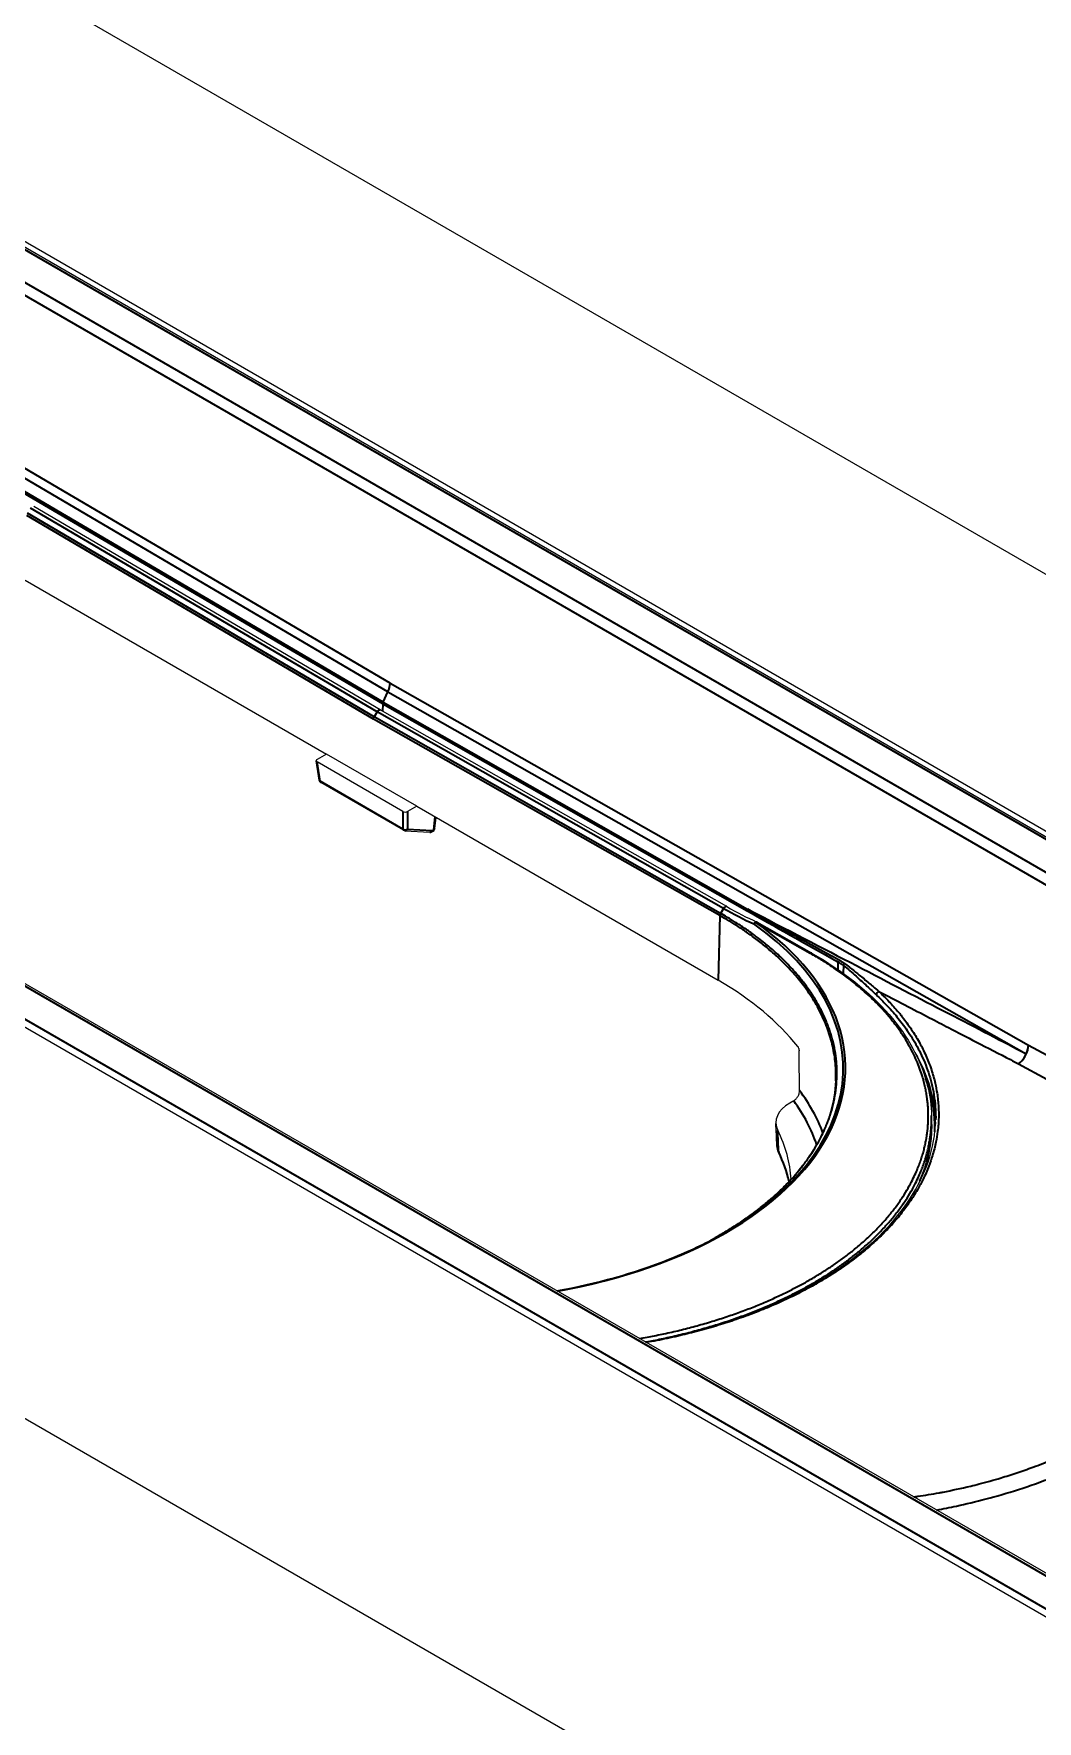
# Model space of a CAD drawing. Header units: millimetres. Extents: x 68 to 2000, y 100 to 2870.
# Drawn here: x 1396.7 to 1428.2, y 859.8 to 912.6 of the extents above; entities that cross this region are included whole.
import ezdxf

# ---------------------------------------------------------------- set-up
doc = ezdxf.new("R2010")
doc.units = ezdxf.units.MM
doc.header["$LTSCALE"] = 10
doc.layers.add('_Sichtbarkanten', color=7, linetype='Continuous', lineweight=25)
doc.layers.add('Sichtbar schmal (ISO)', color=7, linetype='Continuous', lineweight=35)

msp = doc.modelspace()

# ---------------------------------------------------------------- linework, layer by layer
at = {"layer": '_Sichtbarkanten'}
for p, q in [((1239.442, 1004.8), (1592.995, 800.676)), ((1200.551, 982.347), (1554.104, 778.223)), ((1268.434, 979.842), (1549.869, 817.355)), ((1268.893, 979.754), (1549.614, 817.68)), ((1529.887, 805.826), (1248.465, 968.305)), ((1528.295, 805.371), (1247.573, 967.446)), ((1407.57, 891.443), (1396.717, 897.815)), ((1396.444, 895.512), (1405.884, 890.062)), ((1418.423, 885.283), (1407.571, 891.443)), ((1405.884, 890.062), (1405.594, 889.895)), ((1408.712, 888.429), (1405.884, 890.062)), ((1405.657, 889.244), (1405.565, 889.849)), ((1408.281, 888.262), (1405.594, 889.813)), ((1408.302, 887.673), (1405.706, 889.172)), ((1408.712, 888.429), (1408.422, 888.262)), ((1408.712, 888.429), (1418.152, 882.979)), ((1409.28, 887.728), (1409.319, 888.079)), ((1408.345, 887.66), (1409.125, 887.61)), ((1409.182, 887.624), (1409.231, 887.652)), ((1421.091, 883.825), (1419.379, 884.796)), ((1420.523, 879.202), (1420.401, 879.131)), ((1424.838, 878.739), (1424.843, 878.512))]:
    msp.add_line(p, q, dxfattribs=at)
for centre, start, end in [((1405.756, 889.259), 188.6167, 240), ((1408.352, 887.76), 240, 266.375), ((1409.132, 887.71), 266.375, 300), ((1409.181, 887.739), 300, 353.7866), ((1419.33, 884.709), 60.4349, 65.6554)]:
    msp.add_arc(centre, 0.1, start, end, dxfattribs=at)
for centre, major_axis, ratio, start_param, end_param in [((1405.665, 889.854), (-0.101, 0), 0.572981, 5.501585, 7.064785), ((1408.352, 888.303), (0.1, 0), 0.581753, 3.930789, 5.493989), ((1418.374, 885.196), (0.0494, 0.087), 0.582198, 6.283125, 6.283188), ((1409.448, 877.954), (12.309, 0), 0.57735, 0.427822, 0.785398), ((708.447, 532.158), (-431.579, -906.057), 0.625473, 2.236585, 2.238006), ((1421.463, 878.515), (-1.501, 0.004), 0.578781, 5.499969, 6.565392), ((1409.448, 876.525), (11, 0), 0.57735, 0.0341, 0.27957), ((1421.497, 877.824), (-1.501, -0.001), 0.574098, 0.02699, 0.027)]:
    msp.add_ellipse(centre, major_axis=major_axis, ratio=ratio, start_param=start_param, end_param=end_param, dxfattribs=at)
for points in [[(1418.423, 885.283), (1418.74, 885.103), (1419.057, 884.942), (1419.371, 884.8)], [(1423.387, 882.246), (1423.388, 882.245), (1423.389, 882.244), (1423.39, 882.243)], [(1424.319, 880.718), (1424.737, 879.994), (1424.954, 879.232), (1424.962, 878.469)], [(1421.841, 879.831), (1421.841, 879.831), (1421.841, 879.831), (1421.841, 879.831)], [(1419.996, 877.799), (1419.985, 878.031), (1419.974, 878.262), (1419.963, 878.494)], [(1420.058, 877.563), (1420.021, 877.638), (1420, 877.719), (1419.996, 877.799)], [(1422.801, 874.686), (1422.801, 874.686), (1422.801, 874.686), (1422.801, 874.686)]]:
    msp.add_open_spline(points, degree=3, dxfattribs=at)
for points, knots in [([(1421.091, 883.825), (1422.067, 883.271), (1422.894, 882.616), (1424.112, 881.211), (1424.526, 880.445), (1424.79, 879.361), (1424.831, 879.05), (1424.838, 878.739)], [0, 0, 0, 0, 0.825738, 0.825738, 1.637023, 1.637023, 1.958081, 1.958081, 1.958081, 1.958081]), ([(1420.648, 880.902), (1420.648, 880.902), (1420.648, 880.902), (1420.654, 880.894), (1420.66, 880.885), (1420.67, 880.862), (1420.675, 880.849), (1420.682, 880.825), (1420.685, 880.811), (1420.688, 880.788), (1420.689, 880.779), (1420.689, 880.77)], [0.09312207, 0.09312207, 0.09312207, 0.09312207, 0.0933825, 0.0933825, 0.10135692, 0.10135692, 0.10933134, 0.10933134, 0.11701044, 0.11701044, 0.12271899, 0.12271899, 0.12271899, 0.12271899]), ([(1418.062, 874.916), (1419.001, 875.438), (1419.804, 876.051), (1421.023, 877.371), (1421.453, 878.094), (1421.77, 879.158), (1421.827, 879.495), (1421.841, 879.831)], [0.018928, 0.018928, 0.018928, 0.018928, 0.802236, 0.802236, 1.590138, 1.590138, 1.948863, 1.948863, 1.948863, 1.948863]), ([(1420.523, 879.202), (1420.548, 879.216), (1420.576, 879.238), (1420.619, 879.285), (1420.641, 879.317), (1420.673, 879.374), (1420.687, 879.41), (1420.701, 879.466), (1420.705, 879.496), (1420.705, 879.521)], [0.23076191, 0.23076191, 0.23076191, 0.23076191, 0.25125977, 0.25125977, 0.27133575, 0.27133575, 0.29054459, 0.29054459, 0.30703041, 0.30703041, 0.30703041, 0.30703041]), ([(1415.88, 871.648), (1416.382, 871.736), (1416.874, 871.842), (1418.598, 872.285), (1419.77, 872.727), (1421.786, 873.784), (1422.655, 874.413), (1423.988, 875.774), (1424.468, 876.523), (1424.878, 877.72), (1424.958, 878.165), (1424.968, 878.608)], [2.157913, 2.157913, 2.157913, 2.157913, 2.470961, 2.470961, 3.290454, 3.290454, 4.108917, 4.108917, 4.926753, 4.926753, 5.395592, 5.395592, 5.395592, 5.395592]), ([(1420.058, 877.563), (1420.109, 877.457), (1420.156, 877.351), (1420.239, 877.138), (1420.275, 877.031), (1420.332, 876.839), (1420.354, 876.753), (1420.373, 876.668)], [2.0824225, 2.0824225, 2.0824225, 2.0824225, 2.1347084, 2.1347084, 2.1869942, 2.1869942, 2.2283581, 2.2283581, 2.2283581, 2.2283581]), ([(1413.093, 873.257), (1414.336, 873.478), (1415.535, 873.813), (1417.144, 874.454), (1417.656, 874.694), (1418.131, 874.954)], [2.44429, 2.44429, 2.44429, 2.44429, 3.223444, 3.223444, 3.617145, 3.617145, 3.617145, 3.617145])]:
    msp.add_open_spline(points, degree=3, knots=knots, dxfattribs=at)
at = {"layer": 'Sichtbar schmal (ISO)'}
for p, q in [((1549.744, 817.343), (1268.309, 979.829)), ((1267.425, 979.312), (1548.848, 816.833)), ((1548.671, 816.53), (1267.249, 979.009)), ((1529.762, 805.813), (1248.34, 968.293)), ((1247.443, 967.783), (1528.878, 805.296)), ((1407.81, 892.007), (1387.818, 903.764)), ((1407.878, 892.279), (1387.888, 904.035)), ((1407.647, 891.629), (1396.232, 898.333)), ((1407.661, 891.684), (1396.246, 898.387)), ((1407.356, 891.158), (1396.504, 897.536)), ((1407.378, 891.226), (1396.526, 897.604)), ((1407.472, 891.387), (1396.618, 897.759)), ((1407.878, 892.279), (1427.874, 880.949)), ((1407.647, 891.629), (1407.644, 891.402)), ((1407.647, 891.629), (1419.059, 885.154)), ((1407.661, 891.684), (1407.81, 892.007)), ((1407.661, 891.684), (1419.073, 885.208)), ((1407.81, 892.007), (1427.808, 880.676)), ((1418.212, 885.003), (1407.356, 891.158)), ((1407.472, 891.387), (1407.378, 891.226)), ((1418.233, 885.071), (1407.378, 891.226)), ((1418.324, 885.227), (1407.472, 891.387)), ((1405.685, 889.211), (1405.594, 889.813)), ((1408.281, 887.712), (1405.685, 889.211)), ((1408.281, 888.262), (1408.281, 887.712)), ((1408.422, 888.262), (1408.422, 887.712)), ((1409.251, 887.691), (1409.295, 888.092)), ((1408.422, 887.712), (1409.202, 887.662)), ((1409.202, 887.662), (1409.251, 887.691)), ((1418.324, 885.227), (1418.233, 885.071)), ((1418.212, 885.003), (1418.152, 882.979)), ((1421.041, 883.82), (1419.329, 884.791)), ((1421.909, 883.552), (1421.905, 883.316)), ((1422.078, 883.437), (1422.074, 883.197)), ((1427.874, 880.949), (1430.448, 879.559)), ((1427.565, 880.359), (1430.139, 878.969))]:
    msp.add_line(p, q, dxfattribs=at)
for centre, major_axis, ratio, start_param, end_param in [((1407.524, 892.082), (0.25, 0.433), 0.577352, 4.868915, 5.480336), ((1407.718, 891.669), (-0.05, -0.0866), 0.57735, 4.868915, 5.480336), ((1405.756, 889.259), (-0.0989, -0.015), 0.572981, 0, 0.694991), ((1405.756, 889.259), (-0.05, -0.0866), 0.57735, 5.585054, 6.283185), ((1408.352, 887.76), (-0.1, 0), 0.67324, 0.789196, 2.352396), ((1408.352, 887.76), (-0.05, -0.0866), 0.57735, 5.585054, 6.283185), ((1408.352, 887.76), (-0.0063, -0.0998), 0.813153, 0, 1.123685), ((1409.132, 887.71), (-0.0063, -0.0998), 0.813153, 0, 1.123685), ((1409.132, 887.71), (0.05, -0.0866), 0.57735, 0, 0.698132), ((1409.181, 887.739), (0.05, -0.0866), 0.57735, 0, 0.698132), ((1409.181, 887.739), (0.0994, -0.0108), 0.605022, 5.563476, 6.283185), ((1418.374, 885.196), (0.0494, 0.087), 0.582198, 0, 1.549104), ((1420.845, 913.377), (-3.002, 29.442), 0.521453, 2.786666, 2.847999), ((1409.449, 880.179), (12.695, 0.095), 0.57229, 5.001346, 6.957741), ((1409.449, 880.156), (12.625, 0.095), 0.572276, 5.466356, 6.957755), ((1418.283, 885.041), (0.0498, 0.0867), 0.580795, 1.551922, 2.31988), ((1419.13, 885.193), (-0.0494, -0.087), 0.58244, 4.864556, 5.475994), ((1431.944, 878.393), (-16.948, 9.202), 0.016308, 0.716048, 0.946005), ((1434.049, 877.376), (-19.198, 10.316), 0.013737, 0.68337, 0.894993), ((1419.33, 884.709), (-0.0576, -0.0817), 0.640065, 3.98264, 4.750121), ((1419.33, 884.709), (0.0493, 0.087), 0.582367, 0, 0.780997), ((1421.042, 883.738), (0.0493, 0.087), 0.582367, 6.283184, 7.064181), ((1421.979, 883.591), (-0.0487, -0.0873), 0.586814, 4.677713, 5.471919), ((1422.155, 883.472), (-0.0626, -0.078), 0.590518, 4.735465, 5.573398), ((1412.116, 878.28), (13.356, 0.099), 0.572328, 0.714604, 0.714608), ((1423.197, 882.547), (-0.0684, -0.0729), 0.704324, 4.16724, 5.628773), ((1412.115, 878.279), (13.131, 0.098), 0.57229, 0.456854, 0.457129), ((1427.52, 880.752), (0.237, 0.44), 0.595228, 4.005283, 5.463511), ((1427.52, 880.752), (-0.23, -0.444), 0.585968, 0.853958, 1.700946), ((1427.52, 880.752), (0.246, 0.435), 0.5825, 4.864211, 5.475653), ((1409.448, 876.722), (12.257, 0), 0.57735, 0.210865, 0.406654), ((1409.448, 876.525), (12.007, 0), 0.57735, 0.189361, 0.39646), ((404.332, 278.385), (-610.706, -1362.912), 0.596974, 2.270824, 2.271362), ((1421.497, 877.824), (-1.501, -0.001), 0.574098, 0.027, 0.273983), ((1420.148, 877.606), (-0.0899, -0.0437), 0.786089, 5.935437, 6.283185), ((1409.448, 875.87), (11.014, 0), 0.57735, 0.125962, 0.273772)]:
    msp.add_ellipse(centre, major_axis=major_axis, ratio=ratio, start_param=start_param, end_param=end_param, dxfattribs=at)
for points in [[(1407.356, 891.158), (1407.356, 891.165), (1407.358, 891.18), (1407.366, 891.203), (1407.373, 891.218), (1407.378, 891.226)], [(1419.073, 885.208), (1420.3, 884.571), (1422.583, 883.386), (1425.424, 881.912), (1427.063, 881.062), (1427.808, 880.676)]]:
    msp.add_open_spline(points, degree=3, dxfattribs=at)
for points, knots in [([(1407.472, 891.387), (1407.476, 891.394), (1407.481, 891.401), (1407.487, 891.408), (1407.492, 891.414), (1407.498, 891.42), (1407.504, 891.425), (1407.509, 891.43), (1407.516, 891.435), (1407.522, 891.438), (1407.528, 891.442), (1407.534, 891.444), (1407.54, 891.446), (1407.545, 891.448), (1407.551, 891.448), (1407.556, 891.448), (1407.561, 891.447), (1407.566, 891.446), (1407.571, 891.443), (1407.571, 891.443), (1407.571, 891.443), (1407.571, 891.443)], [0, 0, 0, 0, 0.1111111, 0.1111111, 0.1111111, 0.2222222, 0.2222222, 0.2222222, 0.3333333, 0.3333333, 0.3333333, 0.4444444, 0.4444444, 0.4444444, 0.5555556, 0.5555556, 0.5555556, 0.6666667, 0.6666667, 0.6666667, 0.6672932, 0.6672932, 0.6672932, 0.6672932]), ([(1418.062, 874.917), (1418.119, 874.948), (1418.176, 874.98), (1418.231, 875.012), (1418.352, 875.082), (1418.471, 875.153), (1418.587, 875.226), (1418.681, 875.285), (1418.774, 875.345), (1418.865, 875.406), (1418.979, 875.482), (1419.09, 875.56), (1419.198, 875.639), (1419.283, 875.7), (1419.365, 875.763), (1419.446, 875.826), (1419.552, 875.908), (1419.654, 875.992), (1419.754, 876.076), (1419.828, 876.14), (1419.9, 876.204), (1419.971, 876.269), (1420.067, 876.357), (1420.161, 876.447), (1420.25, 876.537), (1420.314, 876.602), (1420.376, 876.667), (1420.437, 876.733), (1420.523, 876.827), (1420.606, 876.921), (1420.684, 877.018), (1420.738, 877.083), (1420.79, 877.149), (1420.84, 877.215), (1420.916, 877.314), (1420.987, 877.414), (1421.054, 877.515), (1421.098, 877.581), (1421.14, 877.647), (1421.18, 877.713), (1421.244, 877.817), (1421.303, 877.922), (1421.357, 878.027), (1421.391, 878.092), (1421.424, 878.158), (1421.454, 878.224), (1421.505, 878.332), (1421.551, 878.441), (1421.592, 878.55), (1421.617, 878.615), (1421.64, 878.68), (1421.661, 878.744), (1421.698, 878.857), (1421.73, 878.969), (1421.757, 879.082), (1421.772, 879.145), (1421.786, 879.209), (1421.799, 879.272), (1421.821, 879.388), (1421.839, 879.503), (1421.851, 879.619), (1421.858, 879.681), (1421.863, 879.742), (1421.867, 879.804), (1421.875, 879.922), (1421.877, 880.04), (1421.874, 880.158), (1421.873, 880.218), (1421.87, 880.277), (1421.866, 880.337), (1421.858, 880.457), (1421.844, 880.577), (1421.826, 880.696), (1421.817, 880.754), (1421.806, 880.811), (1421.795, 880.868), (1421.771, 880.989), (1421.741, 881.11), (1421.706, 881.23), (1421.69, 881.285), (1421.673, 881.34), (1421.654, 881.394), (1421.614, 881.516), (1421.568, 881.637), (1421.516, 881.757), (1421.493, 881.809), (1421.47, 881.861), (1421.445, 881.913), (1421.387, 882.035), (1421.324, 882.157), (1421.256, 882.274), (1421.228, 882.324), (1421.199, 882.372), (1421.169, 882.42), (1421.098, 882.535), (1421.023, 882.646), (1420.947, 882.752), (1420.908, 882.808), (1420.867, 882.861), (1420.827, 882.914), (1420.757, 883.005), (1420.686, 883.092), (1420.614, 883.176), (1420.55, 883.251), (1420.485, 883.323), (1420.421, 883.392), (1420.37, 883.446), (1420.319, 883.499), (1420.269, 883.549), (1420.161, 883.658), (1420.056, 883.758), (1419.952, 883.851), (1419.946, 883.856), (1419.941, 883.861), (1419.935, 883.866), (1419.826, 883.964), (1419.719, 884.054), (1419.613, 884.14), (1419.55, 884.191), (1419.487, 884.24), (1419.425, 884.288), (1419.382, 884.321), (1419.339, 884.353), (1419.297, 884.384), (1419.193, 884.461), (1419.09, 884.534), (1418.99, 884.601), (1418.891, 884.669), (1418.794, 884.732), (1418.703, 884.79), (1418.612, 884.848), (1418.526, 884.9), (1418.447, 884.947), (1418.368, 884.994), (1418.297, 885.035), (1418.233, 885.071)], [0.4724257, 0.4724257, 0.4724257, 0.4724257, 0.4777754, 0.4777754, 0.4777754, 0.4893617, 0.4893617, 0.4893617, 0.4988219, 0.4988219, 0.4988219, 0.5106383, 0.5106383, 0.5106383, 0.5198637, 0.5198637, 0.5198637, 0.5319149, 0.5319149, 0.5319149, 0.5409076, 0.5409076, 0.5409076, 0.5531915, 0.5531915, 0.5531915, 0.5619457, 0.5619457, 0.5619457, 0.5744681, 0.5744681, 0.5744681, 0.5829877, 0.5829877, 0.5829877, 0.5957447, 0.5957447, 0.5957447, 0.6040232, 0.6040232, 0.6040232, 0.6170213, 0.6170213, 0.6170213, 0.6250636, 0.6250636, 0.6250636, 0.6382979, 0.6382979, 0.6382979, 0.6460972, 0.6460972, 0.6460972, 0.6595745, 0.6595745, 0.6595745, 0.6671372, 0.6671372, 0.6671372, 0.6808511, 0.6808511, 0.6808511, 0.68817, 0.68817, 0.68817, 0.7021277, 0.7021277, 0.7021277, 0.7092092, 0.7092092, 0.7092092, 0.7234043, 0.7234043, 0.7234043, 0.7302377, 0.7302377, 0.7302377, 0.7446809, 0.7446809, 0.7446809, 0.7512943, 0.7512943, 0.7512943, 0.7659574, 0.7659574, 0.7659574, 0.7722799, 0.7722799, 0.7722799, 0.787234, 0.787234, 0.787234, 0.7934964, 0.7934964, 0.7934964, 0.8085106, 0.8085106, 0.8085106, 0.8163147, 0.8163147, 0.8163147, 0.8297872, 0.8297872, 0.8297872, 0.8416999, 0.8416999, 0.8416999, 0.8510638, 0.8510638, 0.8510638, 0.8712347, 0.8712347, 0.8712347, 0.8723404, 0.8723404, 0.8723404, 0.893617, 0.893617, 0.893617, 0.9062396, 0.9062396, 0.9062396, 0.9148936, 0.9148936, 0.9148936, 0.9361702, 0.9361702, 0.9361702, 0.9574468, 0.9574468, 0.9574468, 0.9787234, 0.9787234, 0.9787234, 1, 1, 1, 1]), ([(1421.841, 879.831), (1421.845, 879.922), (1421.846, 880.012), (1421.844, 880.102), (1421.84, 880.281), (1421.823, 880.46), (1421.795, 880.639), (1421.767, 880.817), (1421.728, 880.995), (1421.676, 881.172), (1421.625, 881.348), (1421.561, 881.523), (1421.486, 881.697), (1421.411, 881.872), (1421.323, 882.046), (1421.227, 882.213), (1421.131, 882.38), (1421.027, 882.54), (1420.919, 882.69), (1420.811, 882.84), (1420.7, 882.98), (1420.586, 883.113), (1420.473, 883.245), (1420.356, 883.37), (1420.243, 883.485), (1420.129, 883.599), (1420.018, 883.704), (1419.909, 883.801), (1419.801, 883.898), (1419.694, 883.988), (1419.588, 884.074), (1419.482, 884.16), (1419.377, 884.241), (1419.273, 884.317), (1419.169, 884.394), (1419.066, 884.467), (1418.967, 884.534), (1418.868, 884.602), (1418.772, 884.665), (1418.681, 884.722), (1418.589, 884.78), (1418.503, 884.832), (1418.425, 884.879), (1418.346, 884.926), (1418.275, 884.967), (1418.212, 885.003)], [0.6914239, 0.6914239, 0.6914239, 0.6914239, 0.7021277, 0.7021277, 0.7021277, 0.7234043, 0.7234043, 0.7234043, 0.7446809, 0.7446809, 0.7446809, 0.7659574, 0.7659574, 0.7659574, 0.787234, 0.787234, 0.787234, 0.8085106, 0.8085106, 0.8085106, 0.8297872, 0.8297872, 0.8297872, 0.8510638, 0.8510638, 0.8510638, 0.8723404, 0.8723404, 0.8723404, 0.893617, 0.893617, 0.893617, 0.9148936, 0.9148936, 0.9148936, 0.9361702, 0.9361702, 0.9361702, 0.9574468, 0.9574468, 0.9574468, 0.9787234, 0.9787234, 0.9787234, 1, 1, 1, 1]), ([(1419.275, 884.743), (1419.279, 884.75), (1419.283, 884.756), (1419.287, 884.762), (1419.292, 884.768), (1419.297, 884.774), (1419.302, 884.779), (1419.307, 884.784), (1419.312, 884.788), (1419.317, 884.792), (1419.323, 884.795), (1419.328, 884.798), (1419.334, 884.8), (1419.339, 884.802), (1419.345, 884.803), (1419.35, 884.804), (1419.355, 884.804), (1419.36, 884.804), (1419.365, 884.802), (1419.367, 884.802), (1419.369, 884.801), (1419.371, 884.8)], [0, 0, 0, 0, 0.1, 0.1, 0.1, 0.2, 0.2, 0.2, 0.3, 0.3, 0.3, 0.4, 0.4, 0.4, 0.5, 0.5, 0.5, 0.6, 0.6, 0.6, 0.6423932, 0.6423932, 0.6423932, 0.6423932]), ([(1415.692, 871.756), (1415.77, 871.77), (1415.989, 871.809), (1416.392, 871.889), (1416.891, 872.001), (1417.377, 872.124), (1417.852, 872.258), (1418.323, 872.405), (1418.776, 872.561), (1419.201, 872.721), (1419.604, 872.887), (1419.99, 873.058), (1420.353, 873.232), (1420.689, 873.406), (1421.006, 873.581), (1421.307, 873.759), (1421.6, 873.945), (1421.892, 874.143), (1422.182, 874.356), (1422.465, 874.58), (1422.74, 874.815), (1423.007, 875.066), (1423.264, 875.33), (1423.505, 875.605), (1423.729, 875.888), (1423.936, 876.185), (1424.112, 876.474), (1424.245, 876.724), (1424.347, 876.938), (1424.425, 877.126), (1424.488, 877.295), (1424.54, 877.451), (1424.584, 877.601), (1424.623, 877.752), (1424.656, 877.904), (1424.684, 878.055), (1424.706, 878.208), (1424.723, 878.36), (1424.733, 878.512), (1424.739, 878.665), (1424.738, 878.818), (1424.732, 878.97), (1424.72, 879.123), (1424.703, 879.275), (1424.68, 879.425), (1424.651, 879.58), (1424.613, 879.749), (1424.561, 879.942), (1424.489, 880.162), (1424.398, 880.401), (1424.286, 880.65), (1424.149, 880.914), (1423.979, 881.2), (1423.778, 881.495), (1423.554, 881.784), (1423.319, 882.056), (1423.084, 882.3), (1422.854, 882.52), (1422.633, 882.716), (1422.417, 882.895), (1422.202, 883.062), (1421.975, 883.229), (1421.719, 883.406), (1421.41, 883.604), (1421.17, 883.747), (1421.041, 883.82)], [0.3741698, 0.3741698, 0.3741698, 0.3741698, 0.38, 0.39, 0.4, 0.41, 0.42, 0.43, 0.44, 0.45, 0.46, 0.47, 0.48, 0.49, 0.5, 0.51, 0.52, 0.53, 0.54, 0.55, 0.56, 0.57, 0.58, 0.59, 0.6, 0.61, 0.62, 0.63, 0.64, 0.65, 0.66, 0.67, 0.68, 0.69, 0.7, 0.71, 0.72, 0.73, 0.74, 0.75, 0.76, 0.77, 0.78, 0.79, 0.8, 0.81, 0.82, 0.83, 0.84, 0.85, 0.86, 0.87, 0.88, 0.89, 0.9, 0.91, 0.92, 0.93, 0.94, 0.95, 0.96, 0.97, 0.98, 0.99, 1, 1, 1, 1]), ([(1421.909, 883.552), (1421.929, 883.54), (1421.949, 883.528), (1421.97, 883.515), (1421.978, 883.51), (1421.985, 883.505), (1421.993, 883.499), (1422.004, 883.492), (1422.015, 883.484), (1422.026, 883.476), (1422.044, 883.464), (1422.061, 883.451), (1422.078, 883.437)], [0, 0, 0, 0, 0.3629213, 0.3629213, 0.3629213, 0.5, 0.5, 0.5, 0.6950832, 0.6950832, 0.6950832, 1, 1, 1, 1]), ([(1421.93, 883.623), (1421.959, 883.606), (1421.989, 883.589), (1422.018, 883.569), (1422.048, 883.55), (1422.078, 883.529), (1422.108, 883.507)], [0, 0, 0, 0, 0.5, 0.5, 0.5, 1, 1, 1, 1]), ([(1422.078, 883.437), (1422.22, 883.323), (1422.351, 883.211), (1422.474, 883.103), (1422.597, 882.995), (1422.71, 882.891), (1422.816, 882.794), (1422.922, 882.696), (1423.02, 882.603), (1423.111, 882.518)], [0, 0, 0, 0, 0.3333333, 0.3333333, 0.3333333, 0.6666667, 0.6666667, 0.6666667, 1, 1, 1, 1]), ([(1422.108, 883.507), (1422.162, 883.467), (1422.214, 883.427), (1422.265, 883.387), (1422.313, 883.35), (1422.359, 883.314), (1422.404, 883.278), (1422.443, 883.247), (1422.481, 883.217), (1422.518, 883.187), (1422.525, 883.181), (1422.532, 883.176), (1422.538, 883.17), (1422.588, 883.129), (1422.637, 883.09), (1422.684, 883.051), (1422.738, 883.006), (1422.791, 882.962), (1422.842, 882.919), (1422.853, 882.91), (1422.865, 882.9), (1422.876, 882.891), (1422.922, 882.852), (1422.966, 882.814), (1423.01, 882.778), (1423.072, 882.725), (1423.132, 882.674), (1423.189, 882.626)], [0, 0, 0, 0, 0.122778, 0.122778, 0.122778, 0.236478, 0.236478, 0.236478, 0.333333, 0.333333, 0.333333, 0.35135, 0.35135, 0.35135, 0.482502, 0.482502, 0.482502, 0.632881, 0.632881, 0.632881, 0.666667, 0.666667, 0.666667, 0.803535, 0.803535, 0.803535, 1, 1, 1, 1]), ([(1423.189, 882.626), (1423.293, 882.528), (1423.401, 882.421), (1423.511, 882.306), (1423.522, 882.294), (1423.534, 882.282), (1423.545, 882.269), (1423.643, 882.165), (1423.742, 882.053), (1423.841, 881.933), (1423.859, 881.91), (1423.878, 881.887), (1423.897, 881.863), (1423.988, 881.749), (1424.078, 881.629), (1424.166, 881.5), (1424.192, 881.462), (1424.218, 881.424), (1424.244, 881.385), (1424.323, 881.263), (1424.401, 881.134), (1424.475, 880.998), (1424.506, 880.941), (1424.536, 880.883), (1424.566, 880.824), (1424.63, 880.694), (1424.691, 880.558), (1424.747, 880.415), (1424.778, 880.336), (1424.808, 880.255), (1424.835, 880.172), (1424.88, 880.037), (1424.92, 879.896), (1424.953, 879.749), (1424.976, 879.649), (1424.996, 879.545), (1425.013, 879.44), (1425.035, 879.296), (1425.05, 879.15), (1425.058, 879.003), (1425.064, 878.894), (1425.066, 878.784), (1425.063, 878.675), (1425.06, 878.531), (1425.049, 878.387), (1425.031, 878.243), (1425.017, 878.132), (1424.999, 878.021), (1424.977, 877.911), (1424.948, 877.77), (1424.912, 877.629), (1424.869, 877.489), (1424.835, 877.377), (1424.797, 877.265), (1424.754, 877.153), (1424.701, 877.016), (1424.641, 876.88), (1424.575, 876.745), (1424.52, 876.634), (1424.461, 876.523), (1424.398, 876.414), (1424.322, 876.282), (1424.24, 876.153), (1424.151, 876.024), (1424.076, 875.915), (1423.997, 875.807), (1423.913, 875.7), (1423.816, 875.576), (1423.712, 875.454), (1423.603, 875.333), (1423.508, 875.227), (1423.407, 875.121), (1423.302, 875.018), (1423.185, 874.902), (1423.063, 874.788), (1422.935, 874.676), (1422.819, 874.574), (1422.698, 874.473), (1422.573, 874.374), (1422.438, 874.268), (1422.298, 874.163), (1422.153, 874.06), (1422.018, 873.964), (1421.878, 873.87), (1421.735, 873.779), (1421.584, 873.682), (1421.429, 873.588), (1421.27, 873.496), (1421.116, 873.407), (1420.958, 873.32), (1420.796, 873.236), (1420.632, 873.15), (1420.463, 873.067), (1420.291, 872.986), (1420.119, 872.905), (1419.943, 872.827), (1419.763, 872.751), (1419.587, 872.676), (1419.407, 872.604), (1419.225, 872.535), (1419.036, 872.463), (1418.844, 872.395), (1418.65, 872.329), (1418.464, 872.266), (1418.276, 872.206), (1418.086, 872.149), (1417.883, 872.088), (1417.677, 872.03), (1417.469, 871.976), (1417.277, 871.925), (1417.083, 871.878), (1416.888, 871.833), (1416.671, 871.783), (1416.453, 871.737), (1416.232, 871.694), (1416.123, 871.673), (1416.014, 871.653), (1415.905, 871.634)], [0, 0, 0, 0, 0.0333333, 0.0333333, 0.0333333, 0.0368497, 0.0368497, 0.0368497, 0.0666667, 0.0666667, 0.0666667, 0.0723866, 0.0723866, 0.0723866, 0.1, 0.1, 0.1, 0.1081076, 0.1081076, 0.1081076, 0.1333333, 0.1333333, 0.1333333, 0.14374, 0.14374, 0.14374, 0.1666667, 0.1666667, 0.1666667, 0.1793342, 0.1793342, 0.1793342, 0.2, 0.2, 0.2, 0.2140962, 0.2140962, 0.2140962, 0.2333333, 0.2333333, 0.2333333, 0.2476831, 0.2476831, 0.2476831, 0.2666667, 0.2666667, 0.2666667, 0.2813022, 0.2813022, 0.2813022, 0.3, 0.3, 0.3, 0.3149315, 0.3149315, 0.3149315, 0.3333333, 0.3333333, 0.3333333, 0.3484991, 0.3484991, 0.3484991, 0.3666667, 0.3666667, 0.3666667, 0.3821125, 0.3821125, 0.3821125, 0.4, 0.4, 0.4, 0.4157431, 0.4157431, 0.4157431, 0.4333333, 0.4333333, 0.4333333, 0.449342, 0.449342, 0.449342, 0.4666667, 0.4666667, 0.4666667, 0.4829133, 0.4829133, 0.4829133, 0.5, 0.5, 0.5, 0.5165294, 0.5165294, 0.5165294, 0.5333333, 0.5333333, 0.5333333, 0.5501527, 0.5501527, 0.5501527, 0.5666667, 0.5666667, 0.5666667, 0.5837448, 0.5837448, 0.5837448, 0.6, 0.6, 0.6, 0.6173435, 0.6173435, 0.6173435, 0.6333333, 0.6333333, 0.6333333, 0.650985, 0.650985, 0.650985, 0.6596625, 0.6596625, 0.6596625, 0.6596625]), ([(1423.189, 882.626), (1423.74, 882.34), (1424.27, 882.065), (1424.776, 881.803), (1424.979, 881.698), (1425.177, 881.595), (1425.372, 881.494), (1425.666, 881.342), (1425.952, 881.194), (1426.231, 881.05), (1426.603, 880.857), (1426.963, 880.67), (1427.31, 880.491), (1427.395, 880.446), (1427.481, 880.402), (1427.565, 880.359)], [0, 0, 0, 0, 0.333333, 0.333333, 0.333333, 0.466347, 0.466347, 0.466347, 0.666667, 0.666667, 0.666667, 0.933826, 0.933826, 0.933826, 1, 1, 1, 1]), ([(1423.112, 882.518), (1423.215, 882.421), (1423.429, 882.209), (1423.758, 881.84), (1424.083, 881.412), (1424.392, 880.915), (1424.666, 880.336), (1424.876, 879.678), (1424.964, 879.069), (1424.97, 878.712), (1424.968, 878.608)], [0, 0, 0, 0, 0.0333333, 0.0666667, 0.1, 0.1333333, 0.1666667, 0.2, 0.2333333, 0.247143, 0.247143, 0.247143, 0.247143]), ([(1424.943, 878.232), (1424.944, 878.284), (1424.945, 878.387), (1424.94, 878.543), (1424.93, 878.699), (1424.914, 878.855), (1424.892, 879.008), (1424.865, 879.164), (1424.828, 879.331), (1424.779, 879.521), (1424.719, 879.715), (1424.672, 879.845), (1424.652, 879.899)], [0.7396374, 0.7396374, 0.7396374, 0.7396374, 0.75, 0.7604167, 0.7708333, 0.78125, 0.7916667, 0.8020833, 0.8125, 0.8229167, 0.8333333, 0.8402511, 0.8402511, 0.8402511, 0.8402511]), ([(1424.283, 866.796), (1424.325, 866.802), (1424.368, 866.809), (1424.41, 866.815), (1424.627, 866.848), (1424.85, 866.885), (1425.081, 866.928), (1425.121, 866.935), (1425.16, 866.943), (1425.2, 866.95), (1425.475, 867.003), (1425.762, 867.064), (1426.066, 867.137), (1426.153, 867.158), (1426.241, 867.18), (1426.33, 867.203), (1426.552, 867.26), (1426.781, 867.323), (1427.015, 867.393), (1427.18, 867.443), (1427.346, 867.495), (1427.514, 867.551), (1427.681, 867.607), (1427.849, 867.666), (1428.017, 867.728), (1428.22, 867.803), (1428.424, 867.883), (1428.625, 867.968), (1428.755, 868.022), (1428.885, 868.079), (1429.012, 868.137), (1429.231, 868.237), (1429.445, 868.341), (1429.652, 868.448), (1429.75, 868.499), (1429.847, 868.551), (1429.942, 868.604), (1430.168, 868.729), (1430.383, 868.857), (1430.586, 868.987), (1430.646, 869.026), (1430.704, 869.064), (1430.762, 869.103), (1431, 869.262), (1431.219, 869.422), (1431.417, 869.58), (1431.429, 869.589), (1431.441, 869.599), (1431.452, 869.608), (1431.66, 869.775), (1431.846, 869.939), (1432.012, 870.098), (1432.055, 870.139), (1432.097, 870.18), (1432.138, 870.22), (1432.254, 870.336), (1432.359, 870.45), (1432.457, 870.56), (1432.56, 870.677), (1432.653, 870.791), (1432.739, 870.904), (1432.763, 870.934), (1432.786, 870.965), (1432.809, 870.996), (1432.914, 871.137), (1433.007, 871.276), (1433.092, 871.414), (1433.135, 871.484), (1433.176, 871.554), (1433.215, 871.624), (1433.252, 871.692), (1433.288, 871.76), (1433.323, 871.829), (1433.392, 871.968), (1433.454, 872.108), (1433.509, 872.249), (1433.525, 872.291), (1433.54, 872.333), (1433.555, 872.375), (1433.591, 872.475), (1433.622, 872.575), (1433.65, 872.676), (1433.69, 872.819), (1433.722, 872.963), (1433.746, 873.107), (1433.748, 873.122), (1433.751, 873.137), (1433.753, 873.153), (1433.773, 873.281), (1433.787, 873.41), (1433.795, 873.54), (1433.804, 873.677), (1433.805, 873.815), (1433.799, 873.954), (1433.799, 873.961), (1433.798, 873.968), (1433.798, 873.975), (1433.791, 874.121), (1433.776, 874.268), (1433.753, 874.416), (1433.733, 874.536), (1433.709, 874.657), (1433.678, 874.778), (1433.671, 874.806), (1433.664, 874.834), (1433.656, 874.862), (1433.615, 875.012), (1433.565, 875.163), (1433.505, 875.315), (1433.464, 875.42), (1433.418, 875.526), (1433.367, 875.631), (1433.345, 875.678), (1433.322, 875.724), (1433.298, 875.77), (1433.219, 875.921), (1433.133, 876.068), (1433.044, 876.206), (1432.97, 876.321), (1432.895, 876.429), (1432.82, 876.53), (1432.804, 876.551), (1432.789, 876.571), (1432.774, 876.592), (1432.683, 876.711), (1432.594, 876.82), (1432.505, 876.924), (1432.415, 877.029), (1432.325, 877.128), (1432.234, 877.223), (1432.143, 877.319), (1432.051, 877.411), (1431.958, 877.501), (1431.949, 877.51), (1431.94, 877.518), (1431.931, 877.527), (1431.847, 877.608), (1431.762, 877.686), (1431.677, 877.763), (1431.582, 877.848), (1431.486, 877.932), (1431.388, 878.014), (1431.29, 878.097), (1431.191, 878.178), (1431.09, 878.259), (1430.989, 878.34), (1430.886, 878.42), (1430.781, 878.5), (1430.677, 878.579), (1430.572, 878.658), (1430.465, 878.736), (1430.451, 878.746), (1430.436, 878.757), (1430.422, 878.767), (1430.329, 878.835), (1430.234, 878.902), (1430.139, 878.969)], [0.3621811, 0.3621811, 0.3621811, 0.3621811, 0.3653846, 0.3653846, 0.3653846, 0.3818232, 0.3818232, 0.3818232, 0.3846154, 0.3846154, 0.3846154, 0.4038462, 0.4038462, 0.4038462, 0.4093576, 0.4093576, 0.4093576, 0.4230769, 0.4230769, 0.4230769, 0.4327241, 0.4327241, 0.4327241, 0.4423077, 0.4423077, 0.4423077, 0.4539652, 0.4539652, 0.4539652, 0.4615385, 0.4615385, 0.4615385, 0.474558, 0.474558, 0.474558, 0.4807692, 0.4807692, 0.4807692, 0.4956006, 0.4956006, 0.4956006, 0.5, 0.5, 0.5, 0.5181467, 0.5181467, 0.5181467, 0.5192308, 0.5192308, 0.5192308, 0.5384615, 0.5384615, 0.5384615, 0.5434493, 0.5434493, 0.5434493, 0.5576923, 0.5576923, 0.5576923, 0.5727792, 0.5727792, 0.5727792, 0.5769231, 0.5769231, 0.5769231, 0.5961538, 0.5961538, 0.5961538, 0.6058788, 0.6058788, 0.6058788, 0.6153846, 0.6153846, 0.6153846, 0.6346154, 0.6346154, 0.6346154, 0.6403017, 0.6403017, 0.6403017, 0.6538462, 0.6538462, 0.6538462, 0.6730769, 0.6730769, 0.6730769, 0.6751186, 0.6751186, 0.6751186, 0.6923077, 0.6923077, 0.6923077, 0.7106147, 0.7106147, 0.7106147, 0.7115385, 0.7115385, 0.7115385, 0.7307692, 0.7307692, 0.7307692, 0.7464052, 0.7464052, 0.7464052, 0.75, 0.75, 0.75, 0.7692308, 0.7692308, 0.7692308, 0.7825567, 0.7825567, 0.7825567, 0.7884615, 0.7884615, 0.7884615, 0.8076923, 0.8076923, 0.8076923, 0.8236648, 0.8236648, 0.8236648, 0.8269231, 0.8269231, 0.8269231, 0.8461538, 0.8461538, 0.8461538, 0.8653846, 0.8653846, 0.8653846, 0.8846154, 0.8846154, 0.8846154, 0.8864713, 0.8864713, 0.8864713, 0.9038462, 0.9038462, 0.9038462, 0.9230769, 0.9230769, 0.9230769, 0.9423077, 0.9423077, 0.9423077, 0.9615385, 0.9615385, 0.9615385, 0.9807692, 0.9807692, 0.9807692, 0.9833197, 0.9833197, 0.9833197, 1, 1, 1, 1]), ([(1415.879, 871.649), (1415.907, 871.654), (1416.08, 871.686), (1416.426, 871.754), (1416.929, 871.867), (1417.419, 871.991), (1417.898, 872.126), (1418.373, 872.274), (1418.829, 872.431), (1419.257, 872.593), (1419.664, 872.76), (1420.053, 872.932), (1420.419, 873.108), (1420.758, 873.283), (1421.077, 873.459), (1421.38, 873.639), (1421.676, 873.826), (1421.97, 874.026), (1422.262, 874.24), (1422.547, 874.466), (1422.824, 874.704), (1423.094, 874.956), (1423.353, 875.222), (1423.596, 875.499), (1423.821, 875.785), (1424.03, 876.084), (1424.208, 876.376), (1424.342, 876.627), (1424.444, 876.844), (1424.523, 877.033), (1424.587, 877.203), (1424.639, 877.36), (1424.683, 877.511), (1424.723, 877.663), (1424.756, 877.816), (1424.784, 877.97), (1424.806, 878.123), (1424.823, 878.276), (1424.834, 878.43), (1424.839, 878.584), (1424.839, 878.687), (1424.838, 878.738), (1424.838, 878.739)], [0.3779815, 0.3779815, 0.3779815, 0.3779815, 0.38, 0.39, 0.4, 0.41, 0.42, 0.43, 0.44, 0.45, 0.46, 0.47, 0.48, 0.49, 0.5, 0.51, 0.52, 0.53, 0.54, 0.55, 0.56, 0.57, 0.58, 0.59, 0.6, 0.61, 0.62, 0.63, 0.64, 0.65, 0.66, 0.67, 0.68, 0.69, 0.7, 0.71, 0.72, 0.73, 0.74, 0.75, 0.76, 0.7600671, 0.7600671, 0.7600671, 0.7600671]), ([(1424.476, 876.683), (1424.505, 876.751), (1424.532, 876.818), (1424.556, 876.883), (1424.561, 876.894), (1424.565, 876.905), (1424.569, 876.916), (1424.593, 876.982), (1424.615, 877.045), (1424.634, 877.106), (1424.639, 877.12), (1424.643, 877.135), (1424.648, 877.149), (1424.664, 877.203), (1424.679, 877.255), (1424.692, 877.304), (1424.697, 877.321), (1424.702, 877.339), (1424.706, 877.356), (1424.717, 877.399), (1424.727, 877.44), (1424.736, 877.479), (1424.741, 877.498), (1424.745, 877.517), (1424.749, 877.535), (1424.756, 877.571), (1424.763, 877.605), (1424.77, 877.639), (1424.773, 877.659), (1424.777, 877.678), (1424.78, 877.697), (1424.786, 877.729), (1424.791, 877.761), (1424.796, 877.793), (1424.799, 877.812), (1424.802, 877.831), (1424.804, 877.85), (1424.809, 877.882), (1424.813, 877.914), (1424.816, 877.947), (1424.819, 877.966), (1424.821, 877.985), (1424.823, 878.004), (1424.826, 878.036), (1424.829, 878.069), (1424.831, 878.102), (1424.833, 878.121), (1424.834, 878.14), (1424.835, 878.158), (1424.837, 878.191), (1424.839, 878.224), (1424.84, 878.256), (1424.841, 878.275), (1424.842, 878.294), (1424.842, 878.313), (1424.843, 878.346), (1424.844, 878.378), (1424.844, 878.411), (1424.844, 878.43), (1424.844, 878.449), (1424.843, 878.467), (1424.843, 878.482), (1424.843, 878.497), (1424.843, 878.512)], [0.646541, 0.646541, 0.646541, 0.646541, 0.6548243, 0.6548243, 0.6548243, 0.65625, 0.65625, 0.65625, 0.6646341, 0.6646341, 0.6646341, 0.6666667, 0.6666667, 0.6666667, 0.6743028, 0.6743028, 0.6743028, 0.6770833, 0.6770833, 0.6770833, 0.6840783, 0.6840783, 0.6840783, 0.6875, 0.6875, 0.6875, 0.694118, 0.694118, 0.694118, 0.6979167, 0.6979167, 0.6979167, 0.7044676, 0.7044676, 0.7044676, 0.7083333, 0.7083333, 0.7083333, 0.7149358, 0.7149358, 0.7149358, 0.71875, 0.71875, 0.71875, 0.7253584, 0.7253584, 0.7253584, 0.7291667, 0.7291667, 0.7291667, 0.7357692, 0.7357692, 0.7357692, 0.7395833, 0.7395833, 0.7395833, 0.746192, 0.746192, 0.746192, 0.75, 0.75, 0.75, 0.7530402, 0.7530402, 0.7530402, 0.7530402]), ([(1424.997, 866.384), (1425.199, 866.422), (1425.689, 866.52), (1426.533, 866.72), (1427.555, 867.015), (1428.63, 867.395), (1429.69, 867.851), (1430.669, 868.363), (1431.527, 868.902), (1432.245, 869.44), (1432.827, 869.956), (1433.291, 870.439), (1433.665, 870.894), (1433.974, 871.333), (1434.234, 871.773), (1434.453, 872.222), (1434.63, 872.68), (1434.762, 873.142), (1434.851, 873.608), (1434.897, 874.08), (1434.899, 874.562), (1434.856, 875.054), (1434.766, 875.557), (1434.623, 876.075), (1434.507, 876.394), (1434.444, 876.55)], [0.311186, 0.311186, 0.311186, 0.311186, 0.3333333, 0.3636364, 0.3939394, 0.4242424, 0.4545455, 0.4848485, 0.5151515, 0.5454545, 0.5757576, 0.6060606, 0.6363636, 0.6666667, 0.6969697, 0.7272727, 0.7575758, 0.7878788, 0.8181818, 0.8484848, 0.8787879, 0.9090909, 0.9393939, 0.969697, 1, 1, 1, 1])]:
    msp.add_open_spline(points, degree=3, knots=knots, dxfattribs=at)

doc.saveas('drawing.dxf')
